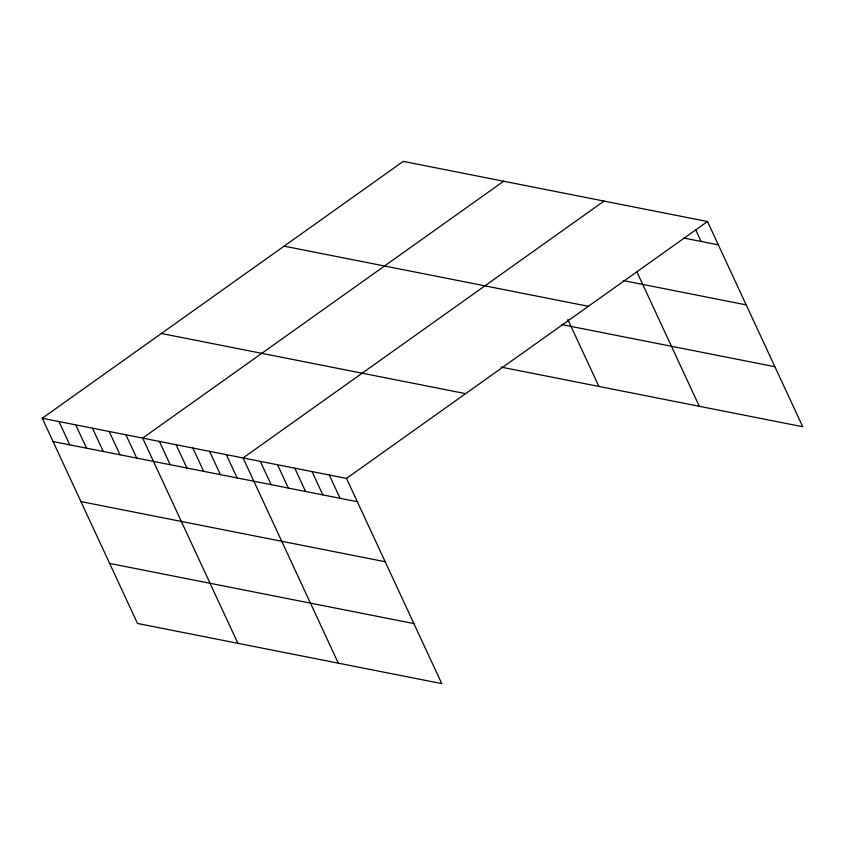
<?xml version="1.0" encoding="UTF-8"?>
<svg xmlns="http://www.w3.org/2000/svg" width="845" height="845" viewBox="0 0 845 845"><rect width="100%" height="100%" fill="white"/><g stroke="black" fill="none" stroke-linecap="round" stroke-linejoin="round"><path stroke-width="1.27" d="M42.25 418.254L346.503 478.407L441.755 683.616L137.503 623.462L42.25 418.254L403.245 161.384L707.497 221.538L802.75 426.746L501.074 367.1M503.641 181.242L142.657 438.101L237.91 643.309M604.048 201.089L243.054 457.948L338.317 663.167M346.503 478.407L707.497 221.538M683.827 238.026L718.313 244.839M623.42 280.603L746.177 304.876M284.11 246.148L588.363 306.302M562.02 324.638L774.886 366.719M161.374 333.49L465.627 393.643M53.066 441.555L357.319 501.708M80.93 501.581L385.183 561.735M109.639 563.435L413.892 623.589M695.667 229.777L701.075 241.438M636.718 271.477L699.301 406.297M567.851 319.547L598.904 386.45M329.265 474.996L340.081 498.296M312.027 471.584L322.843 494.895M294.778 468.183L305.594 491.484M277.54 464.771L288.356 488.072M260.302 461.359L271.118 484.66M226.323 454.642L237.139 477.953M209.592 451.336L220.408 474.636M192.861 448.03L203.677 471.33M176.119 444.724L186.935 468.024M159.388 441.407L170.204 464.718M125.916 434.795L136.742 458.096M109.185 431.489L120.001 454.79M92.454 428.183L103.27 451.483M75.723 424.866L86.539 448.177M58.981 421.56L69.797 444.861"/></g></svg>
